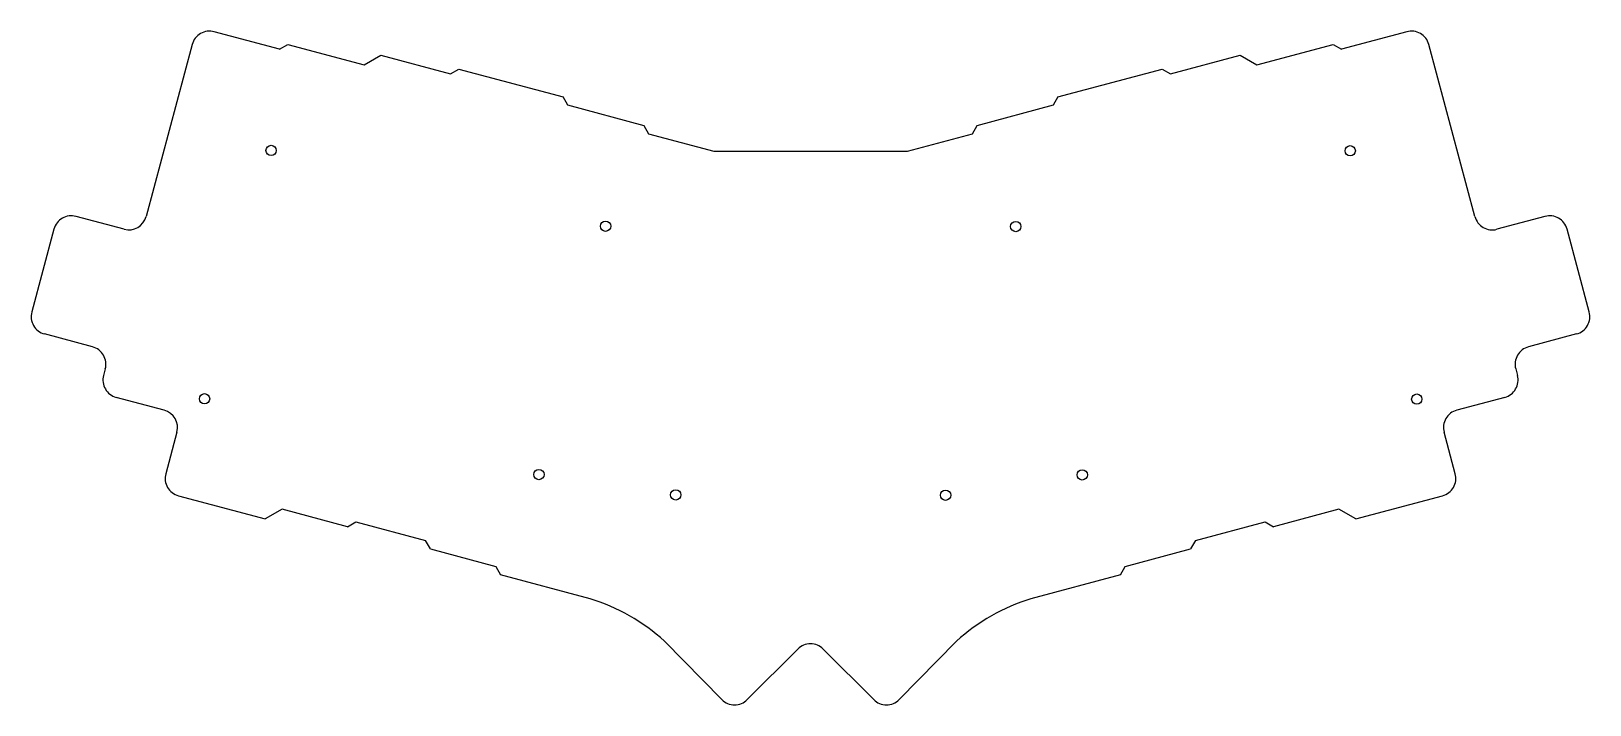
# Model space of a CAD drawing. Extents: x 36 to 382, y -235 to -85.
import ezdxf

# ---------------------------------------------------------------- set-up
doc = ezdxf.new("R2010")
doc.units = 0
doc.layers.add('BLACK', color=7, linetype='CONTINUOUS')

msp = doc.modelspace()

# ---------------------------------------------------------------- linework, layer by layer
at = {"layer": 'BLACK', "linetype": 'CONTINUOUS'}
for p, q in [((91.064974, -89.481287), (76.530207, -85.576775)), ((341.715805, -85.576773), (327.181042, -89.481284)), ((71.628104, -88.404365), (61.381469, -126.696715)), ((91.064974, -89.481287), (92.914336, -88.413554)), ((92.914336, -88.413554), (109.856675, -92.953243)), ((308.389338, -92.953241), (325.331679, -88.413557)), ((325.331679, -88.413557), (327.181042, -89.481284)), ((356.864545, -126.696716), (346.61791, -88.404363)), ((109.856675, -92.953243), (113.579903, -90.803638)), ((113.579903, -90.803638), (129.044375, -94.947328)), ((289.20164, -94.947329), (304.666114, -90.803636)), ((304.666114, -90.803636), (308.389338, -92.953241)), ((129.044375, -94.947328), (130.918235, -93.865455)), ((130.918235, -93.865455), (154.110115, -100.079704)), ((264.1359, -100.079703), (287.32778, -93.865456)), ((287.32778, -93.865456), (289.20164, -94.947329)), ((155.175256, -101.938728), (154.110115, -100.079704)), ((264.1359, -100.079703), (263.070759, -101.938726)), ((172.127252, -106.481), (155.175256, -101.938728)), ((263.070759, -101.938726), (246.118759, -106.481004)), ((173.194986, -108.330365), (172.127252, -106.481)), ((246.118759, -106.481004), (245.051029, -108.330364)), ((187.716633, -112.220549), (173.194986, -108.330365)), ((245.051029, -108.330364), (230.608577, -112.210548)), ((230.608577, -112.210548), (187.716633, -112.220549)), ((56.482493, -129.525145), (45.794053, -126.664404)), ((372.451963, -126.664407), (361.763522, -129.525146)), ((40.891948, -129.491994), (35.960509, -147.908883)), ((382.285506, -147.908886), (377.354069, -129.491991)), ((49.478891, -155.675444), (38.792064, -152.808703)), ((379.453952, -152.808701), (368.767125, -155.675446)), ((52.307317, -160.574427), (51.920776, -162.017025)), ((365.938699, -160.574427), (366.32524, -162.017024)), ((65.405402, -169.771323), (54.75233, -166.916841)), ((363.493683, -166.916842), (352.840611, -169.771324)), ((68.233827, -174.670301), (65.756029, -183.905068)), ((352.489985, -183.90507), (350.012186, -174.6703)), ((68.587579, -188.804884), (87.891263, -193.977244)), ((330.354752, -193.977243), (349.658435, -188.804886)), ((91.640757, -191.806971), (87.891263, -193.977244)), ((106.189239, -195.705229), (91.640757, -191.806971)), ((326.605259, -191.806971), (312.056775, -195.70523)), ((330.354752, -193.977243), (326.605259, -191.806971)), ((106.189239, -195.705229), (108.024717, -194.644129)), ((108.024717, -194.644129), (123.52783, -198.798175)), ((294.718186, -198.798172), (310.221299, -194.644129)), ((310.221299, -194.644129), (312.056775, -195.70523)), ((124.58685, -200.634852), (123.527816, -198.798184)), ((124.58685, -200.634852), (139.135332, -204.533104)), ((279.110682, -204.533109), (293.659167, -200.634854)), ((294.7182, -198.798184), (293.659167, -200.634854)), ((139.135332, -204.533104), (140.210135, -206.394722)), ((160.098545, -211.723799), (140.210135, -206.394722)), ((278.035885, -206.394717), (258.147468, -211.723804)), ((278.035885, -206.394717), (279.110682, -204.533109)), ((176.659115, -221.139318), (189.40417, -234.155323)), ((228.841846, -234.155321), (241.586897, -221.139319)), ((195.063311, -234.153033), (206.298043, -222.924742)), ((211.957184, -222.922446), (223.182703, -234.153028))]:
    msp.add_line(p, q, dxfattribs=at)
at = {"layer": 'BLACK'}
for centre, radius in [((89.182605, -111.987067), 1.150059), ((329.132605, -112.057066), 1.15006), ((163.552605, -128.838818), 1.15006), ((254.752605, -128.907066), 1.150059), ((74.372604, -167.237066), 1.15006), ((343.942605, -167.307066), 1.15006), ((148.742605, -184.087066), 1.15006), ((269.562605, -184.167066), 1.150059), ((179.142605, -188.607067), 1.150059), ((239.172605, -188.677066), 1.150059)]:
    msp.add_circle(centre, radius, dxfattribs=at)
for centre, radius, start, end in [((75.4918, -89.4396), 3.999982, 74.95342581, 165.00054269), ((342.7544, -89.4393), 3.999724, 14.99602351, 105.05028315), ((44.75563, -130.52723), 3.999969, 74.9532082, 165.00047695), ((57.51774, -125.6614), 4.000035, -104.99944169, -15.00044184), ((360.7282, -125.6616), 3.99986, -165.0020372, -74.99878282), ((373.4903, -130.5274), 4.000107, 15.00159408, 105.04498122), ((39.8243, -148.9441), 4.000083, -194.9988561, -104.95460196), ((378.4218, -148.9441), 3.999987, -75.04655309, 14.99912969), ((48.4436, -159.5391), 3.999958, -15.00065236, 74.99961958), ((369.8022, -159.539), 3.999844, -255.00223009, -164.99716316), ((55.7846, -163.0522), 4.000129, -194.99815267, -104.95493201), ((362.4614, -163.0522), 4.000106, -75.04489179, 14.9981072), ((64.3701, -173.635), 3.999981, -15.00025555, 74.99954524), ((353.8759, -173.635), 4.000016, -254.9997214, -164.99971009), ((69.6198, -184.9403), 4.000061, -194.99913777, -104.95446461), ((348.6263, -184.9403), 3.99997, -75.04673291, 14.99942891), ((147.3642, -253.3932), 43.571809, 47.75238344, 73.00662631), ((270.8819, -253.3936), 43.572191, 106.99332763, 132.24734946), ((209.1288, -225.7509), 4.000044, 45.000709, 135.04658073), ((192.2326, -231.3266), 4.000206, -134.99703249, -44.95667225), ((226.0134, -231.327), 3.999938, -135.04729131, -44.99873391)]:
    msp.add_arc(centre, radius, start, end, dxfattribs=at)

doc.saveas('drawing.dxf')
